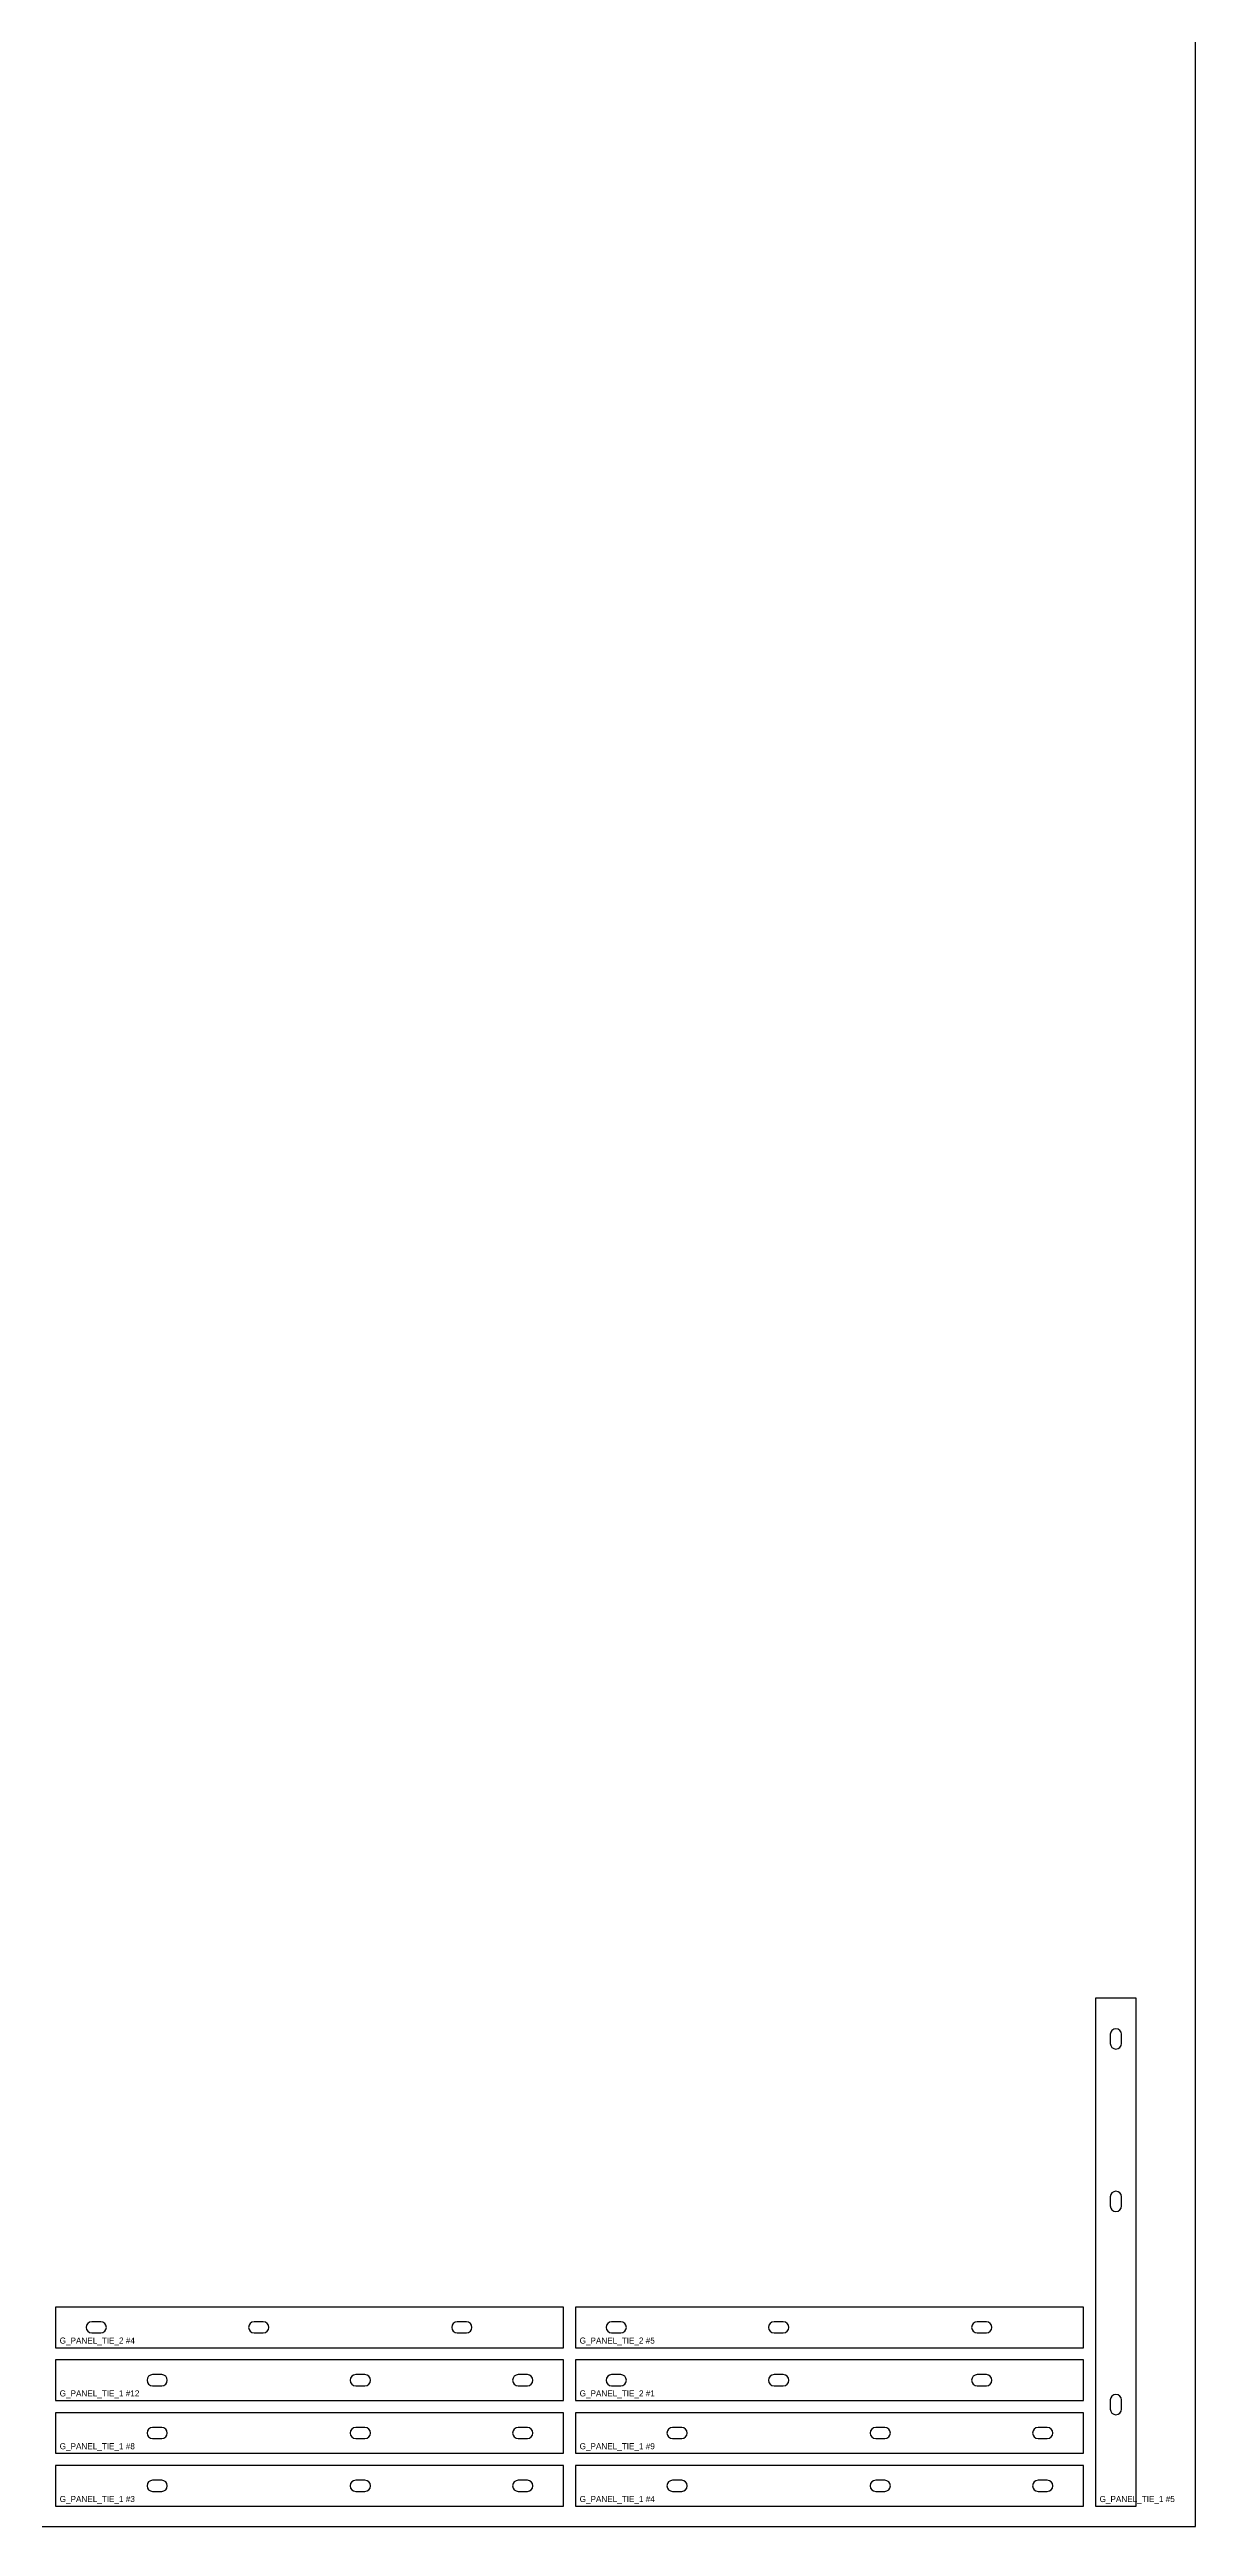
# Model space of a CAD drawing. Header units: millimetres. Extents: x 0 to 1219, y 0 to 2438.
# Drawn here: x 655 to 1219, y 0 to 1219 of the extents above; entities that cross this region are included whole.
import ezdxf

# ---------------------------------------------------------------- set-up
doc = ezdxf.new("R2010")
doc.units = ezdxf.units.MM
for name, color, linetype in [('CUT_HOLES', 7, 'Continuous'), ('CUT_OUTER', 7, 'Continuous'), ('PART_MARK_NO_CUT', 7, 'Continuous'), ('STOCK_NO_CUT', 7, 'Continuous')]:
    doc.layers.add(name, color=color, linetype=linetype)

msp = doc.modelspace()

# ---------------------------------------------------------------- linework, layer by layer
at = {"layer": 'CUT_HOLES'}
for points in [[(1182.75, 237.75), (1182.75, 242.25, 1), (1177.25, 242.25), (1177.25, 237.75, 1)], [(1182.75, 157.75), (1182.75, 162.25, 1), (1177.25, 162.25), (1177.25, 157.75, 1)], [(675.75, 95.25), (680.25, 95.25, 1), (680.25, 100.75), (675.75, 100.75, 1)], [(755.75, 95.25), (760.25, 95.25, 1), (760.25, 100.75), (755.75, 100.75, 1)], [(855.75, 95.25), (860.25, 95.25, 1), (860.25, 100.75), (855.75, 100.75, 1)], [(931.75, 95.25), (936.25, 95.25, 1), (936.25, 100.75), (931.75, 100.75, 1)], [(1011.75, 95.25), (1016.25, 95.25, 1), (1016.25, 100.75), (1011.75, 100.75, 1)], [(1111.75, 95.25), (1116.25, 95.25, 1), (1116.25, 100.75), (1111.75, 100.75, 1)], [(705.75, 69.25), (710.25, 69.25, 1), (710.25, 74.75), (705.75, 74.75, 1)], [(805.75, 69.25), (810.25, 69.25, 1), (810.25, 74.75), (805.75, 74.75, 1)], [(885.75, 69.25), (890.25, 69.25, 1), (890.25, 74.75), (885.75, 74.75, 1)], [(931.75, 69.25), (936.25, 69.25, 1), (936.25, 74.75), (931.75, 74.75, 1)], [(1011.75, 69.25), (1016.25, 69.25, 1), (1016.25, 74.75), (1011.75, 74.75, 1)], [(1111.75, 69.25), (1116.25, 69.25, 1), (1116.25, 74.75), (1111.75, 74.75, 1)], [(1182.75, 57.75), (1182.75, 62.25, 1), (1177.25, 62.25), (1177.25, 57.75, 1)], [(705.75, 43.25), (710.25, 43.25, 1), (710.25, 48.75), (705.75, 48.75, 1)], [(805.75, 43.25), (810.25, 43.25, 1), (810.25, 48.75), (805.75, 48.75, 1)], [(885.75, 43.25), (890.25, 43.25, 1), (890.25, 48.75), (885.75, 48.75, 1)], [(961.75, 43.25), (966.25, 43.25, 1), (966.25, 48.75), (961.75, 48.75, 1)], [(1061.75, 43.25), (1066.25, 43.25, 1), (1066.25, 48.75), (1061.75, 48.75, 1)], [(1141.75, 43.25), (1146.25, 43.25, 1), (1146.25, 48.75), (1141.75, 48.75, 1)], [(705.75, 17.25), (710.25, 17.25, 1), (710.25, 22.75), (705.75, 22.75, 1)], [(805.75, 17.25), (810.25, 17.25, 1), (810.25, 22.75), (805.75, 22.75, 1)], [(885.75, 17.25), (890.25, 17.25, 1), (890.25, 22.75), (885.75, 22.75, 1)], [(961.75, 17.25), (966.25, 17.25, 1), (966.25, 22.75), (961.75, 22.75, 1)], [(1061.75, 17.25), (1066.25, 17.25, 1), (1066.25, 22.75), (1061.75, 22.75, 1)], [(1141.75, 17.25), (1146.25, 17.25, 1), (1146.25, 22.75), (1141.75, 22.75, 1)]]:
    msp.add_lwpolyline(points, format="xyb", close=True, dxfattribs=at)
at = {"layer": 'CUT_OUTER'}
for points in [[(1190, 10), (1190, 260), (1170, 260), (1170, 10)], [(658, 88), (908, 88), (908, 108), (658, 108)], [(914, 88), (1164, 88), (1164, 108), (914, 108)], [(658, 62), (908, 62), (908, 82), (658, 82)], [(914, 62), (1164, 62), (1164, 82), (914, 82)], [(658, 36), (908, 36), (908, 56), (658, 56)], [(914, 36), (1164, 36), (1164, 56), (914, 56)], [(658, 10), (908, 10), (908, 30), (658, 30)], [(914, 10), (1164, 10), (1164, 30), (914, 30)]]:
    msp.add_lwpolyline(points, close=True, dxfattribs=at)
at = {"layer": 'STOCK_NO_CUT'}
msp.add_lwpolyline([(0, 0), (1219.2, 0), (1219.2, 2438.4), (0, 2438.4)], close=True, dxfattribs=at)

# ---------------------------------------------------------------- texts
at = {"layer": 'PART_MARK_NO_CUT'}
for s, p in [('G_PANEL_TIE_2 #4', (660, 90)), ('G_PANEL_TIE_2 #5', (916, 90)), ('G_PANEL_TIE_1 #12', (660, 64)), ('G_PANEL_TIE_2 #1', (916, 64)), ('G_PANEL_TIE_1 #8', (660, 38)), ('G_PANEL_TIE_1 #9', (916, 38)), ('G_PANEL_TIE_1 #3', (660, 12)), ('G_PANEL_TIE_1 #4', (916, 12)), ('G_PANEL_TIE_1 #5', (1172, 12))]:
    msp.add_text(s, height=3, dxfattribs=at).set_placement(p)

doc.saveas('drawing.dxf')
